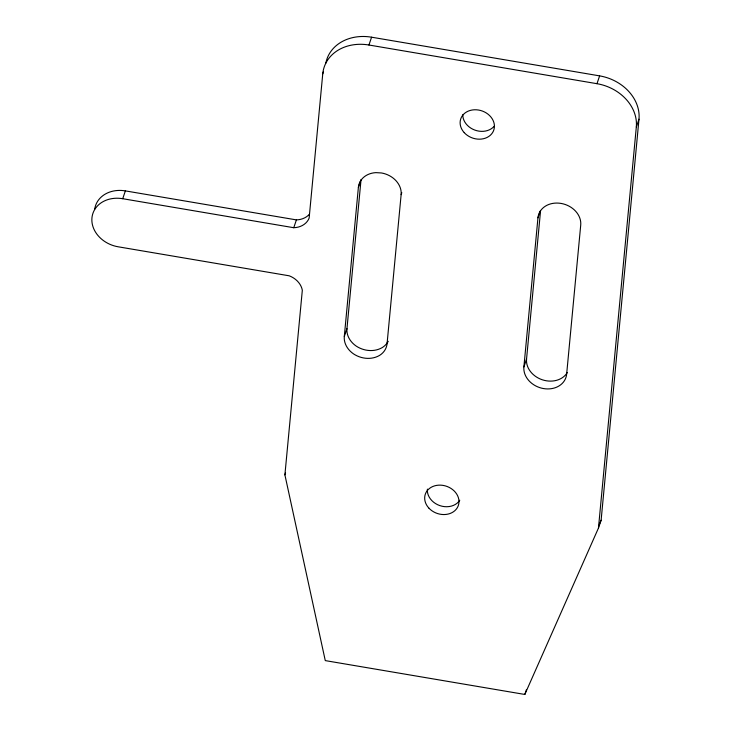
<?xml version="1.0" encoding="UTF-8"?>
<svg xmlns="http://www.w3.org/2000/svg" width="731" height="731" viewBox="0 0 731 731"><rect width="100%" height="100%" fill="white"/><g stroke="black" fill="none" stroke-linecap="round" stroke-linejoin="round"><path stroke-width="1.1" d="M325.816 63.204A43.632 35.91 18.8 0 1 371.586 37.199L599.63 75.878A43.632 35.91 18.8 0 1 638.985 119.199L601.12 520.225L598.461 528.047L524.821 694.45L325.277 660.605L284.898 474.858L302.323 290.244A19.636 16.164 18.8 0 0 289.211 275.806L118.175 246.795A29.085 23.94 18.8 0 1 91.942 217.92A29.085 23.94 18.8 0 1 122.717 198.704L125.376 190.892L296.411 219.894A19.636 16.164 18.8 0 0 309.487 214.119M323.422 71.876L322.755 73.831L309.14 218.112A19.636 16.164 18.8 0 1 293.752 227.716L122.717 198.704M344.301 336.452L358.382 187.374L361.041 179.552L346.96 328.639L344.301 336.452A21.811 17.955 18.8 0 0 353.521 353.886C361.132 358.958 371.531 360.118 379.59 355.394A21.811 17.955 18.8 0 0 387.065 343.707L387.722 341.752M387.065 343.707L401.136 194.62L401.803 192.664M537.961 217.829A21.811 17.955 18.8 0 1 561.043 203.419A21.811 17.955 18.8 0 1 580.725 225.084L566.644 374.171A21.811 17.955 18.8 0 1 543.562 388.572A21.811 17.955 18.8 0 1 523.889 366.916L537.961 217.829L540.291 210.994M523.889 366.916L526.548 359.095L540.52 211.14M598.461 528.047L636.317 127.02L638.985 119.199M293.752 227.716L296.411 219.894M322.755 73.831A43.632 35.91 18.8 0 1 368.927 45.011L371.586 37.199M284.898 474.858L285.556 472.911M636.317 127.02A43.632 35.91 18.8 0 0 596.971 83.69L599.63 75.878M524.821 694.45L526.484 689.561M599.274 524.392L601.12 520.225M368.927 45.011L596.971 83.69M358.382 187.374A21.811 17.955 18.8 0 1 375.871 172.635L381.463 172.964A21.811 17.955 18.8 0 1 401.136 194.62M94.728 209.057A29.085 23.94 18.8 0 1 125.376 190.892M567.274 372.572A21.811 17.955 18.8 0 1 542.356 379.8A21.811 17.955 18.8 0 1 526.548 359.095M388.152 341.286A21.811 17.955 18.8 0 1 382.258 347.581C374.19 352.305 363.791 351.136 356.18 346.074A21.811 17.955 18.8 0 1 346.96 328.639M494.065 126.381A17.453 14.364 18.8 0 1 474.721 130.045A17.453 14.364 18.8 0 1 462.778 114.694M459.772 500.223A17.453 14.364 18.8 0 1 439.815 505.605A17.453 14.364 18.8 0 1 427.388 489.121M464.212 132.622A17.453 14.364 18.8 0 0 493.434 131.004A17.453 14.364 18.8 0 0 474.163 109.787A17.453 14.364 18.8 0 0 464.212 132.622M428.768 507.99A17.453 14.364 18.8 0 0 457.999 506.373A17.453 14.364 18.8 0 0 438.719 485.156A17.453 14.364 18.8 0 0 428.768 507.99"/></g></svg>
